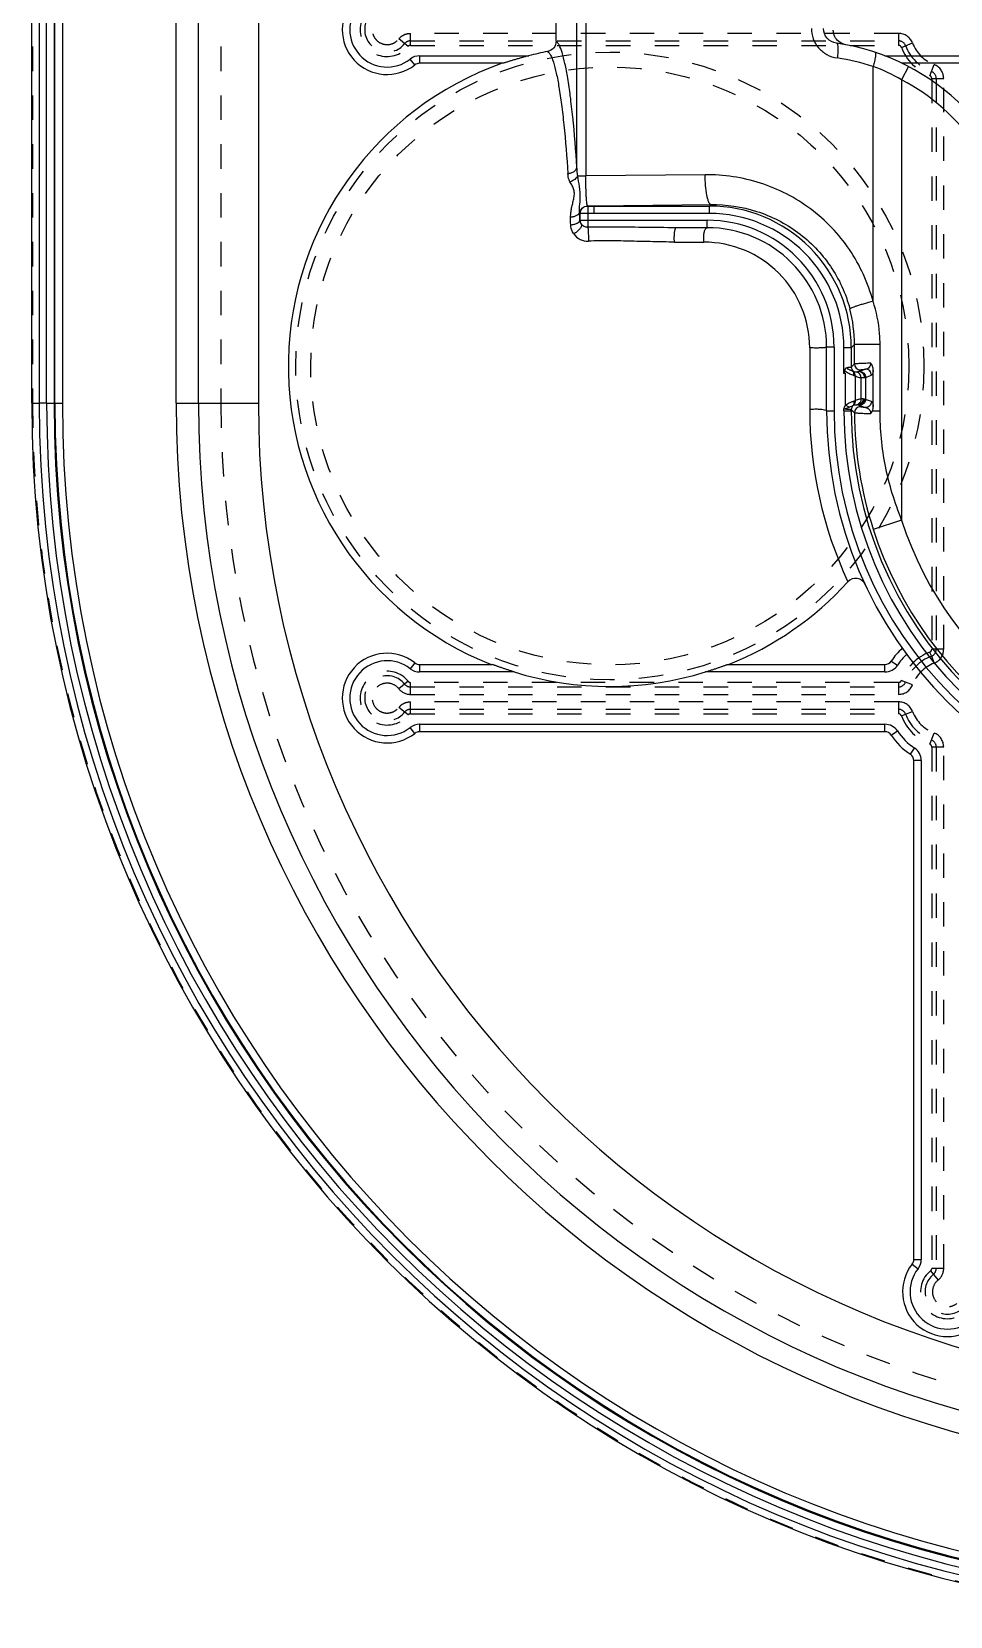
# Model space of a CAD drawing. Header units: millimetres. Extents: x -840 to 1682, y -9216 to -2117.
# Drawn here: x 512.7 to 574.1, y -2613 to -2507 of the extents above; entities that cross this region are included whole.
import ezdxf

# ---------------------------------------------------------------- set-up
doc = ezdxf.new("R2010")
doc.units = ezdxf.units.MM
doc.header["$LTSCALE"] = 16.335
doc.linetypes.add('HIDDEN', pattern=[0.2, 0.1, -0.1])
doc.layers.get('0').update_dxf_attribs({"linetype": 'CONTINUOUS'})
doc.layers.add('DEFAULT_2', color=8, linetype='HIDDEN')

msp = doc.modelspace()

# ---------------------------------------------------------------- linework, layer by layer
at = {"color": 7, "linetype": 'Continuous'}
for p, q in [((512.677, -2531.862), (512.677, -2481.862)), ((513.176, -2481.862), (513.176, -2531.862)), ((513.675, -2531.862), (513.675, -2481.862)), ((514.174, -2481.862), (514.174, -2531.862)), ((514.229, -2531.862), (514.229, -2481.862)), ((514.728, -2481.862), (514.728, -2531.862)), ((522.332, -2531.862), (522.332, -2481.862)), ((523.832, -2531.862), (523.832, -2481.862)), ((527.832, -2481.862), (527.832, -2531.862)), ((549.137, -2516.072), (549.137, -2497.653)), ((549.731, -2497.072), (549.731, -2516.653)), ((547.739, -2507.637), (547.739, -2506.088)), ((538.3, -2509.22), (537.99, -2508.827)), ((538.609, -2508.612), (538.609, -2509.112)), ((538.609, -2508.612), (545.907, -2508.612)), ((544.178, -2509.112), (538.609, -2509.112)), ((568.932, -2525.034), (568.932, -2509.325)), ((569.718, -2508.612), (590.907, -2508.612)), ((571.313, -2509.335), (570.847, -2510.221)), ((589.178, -2509.112), (570.871, -2509.112)), ((570.847, -2510.221), (570.847, -2539.68)), ((549.191, -2516.653), (549.731, -2516.653)), ((557.706, -2516.571), (549.731, -2516.653)), ((549.843, -2518.654), (550.299, -2518.648)), ((549.858, -2518.664), (549.843, -2518.654)), ((549.858, -2518.664), (557.995, -2518.662)), ((549.858, -2518.664), (549.859, -2520.083)), ((550.299, -2518.648), (550.285, -2518.662)), ((550.299, -2518.648), (558.089, -2518.569)), ((558.089, -2518.569), (557.995, -2518.662)), ((557.995, -2519.162), (557.995, -2518.662)), ((549.331, -2519.612), (557.832, -2519.612)), ((549.361, -2519.163), (549.346, -2519.153)), ((557.994, -2519.162), (549.361, -2519.163)), ((549.361, -2519.612), (549.361, -2519.163)), ((557.832, -2520.112), (557.832, -2519.612)), ((555.635, -2521.082), (557.627, -2521.082)), ((557.832, -2520.112), (555.775, -2520.112)), ((564.697, -2528.152), (564.697, -2532.268)), ((565.832, -2532.362), (565.832, -2528.112)), ((566.332, -2528.112), (565.832, -2528.112)), ((566.332, -2528.112), (566.332, -2532.362)), ((567.482, -2528.149), (566.983, -2528.149)), ((566.983, -2529.862), (566.983, -2528.151)), ((567.482, -2528.149), (567.695, -2527.938)), ((567.482, -2528.149), (567.482, -2529.438)), ((569.403, -2527.937), (567.695, -2527.937)), ((567.695, -2529.226), (567.695, -2527.938)), ((569.403, -2532.362), (569.403, -2527.937)), ((567.695, -2529.226), (567.482, -2529.438)), ((568.43, -2529.578), (568.033, -2529.726)), ((567.091, -2529.862), (566.983, -2529.862)), ((567.091, -2531.985), (567.091, -2529.862)), ((567.743, -2530.043), (567.743, -2531.681)), ((567.976, -2529.743), (568.094, -2529.626)), ((568.132, -2531.565), (568.132, -2530.16)), ((568.429, -2530.126), (568.826, -2529.978)), ((568.429, -2530.126), (568.429, -2531.599)), ((568.951, -2532.068), (568.951, -2529.657)), ((568.826, -2531.747), (568.429, -2531.599)), ((512.677, -2531.862), (513.176, -2531.862)), ((513.675, -2531.862), (514.728, -2531.862)), ((522.332, -2531.862), (527.832, -2531.862)), ((565.832, -2532.362), (566.332, -2532.362)), ((566.983, -2532.362), (566.983, -2532.242)), ((566.983, -2532.362), (567.558, -2532.362)), ((567.348, -2532.12), (567.092, -2531.984)), ((567.482, -2532.287), (567.482, -2532.362)), ((567.482, -2532.287), (567.558, -2532.362)), ((567.558, -2532.362), (567.695, -2532.501)), ((568.094, -2532.099), (567.976, -2531.982)), ((568.033, -2531.999), (568.43, -2532.146)), ((568.951, -2532.362), (569.403, -2532.362)), ((570.847, -2539.68), (568.946, -2540.294)), ((538.3, -2549.229), (537.99, -2549.621)), ((538.609, -2549.336), (538.609, -2549.836)), ((538.609, -2549.336), (543.438, -2549.336)), ((559.227, -2549.336), (569.733, -2549.336)), ((569.733, -2549.836), (569.733, -2549.336)), ((570.15, -2549.111), (570.568, -2549.386)), ((544.941, -2549.836), (538.609, -2549.836)), ((569.733, -2549.836), (557.723, -2549.836)), ((538.3, -2553.943), (537.99, -2553.55)), ((538.609, -2553.336), (538.609, -2553.836)), ((538.609, -2553.336), (569.733, -2553.336)), ((569.733, -2553.836), (538.609, -2553.836)), ((569.733, -2553.836), (569.733, -2553.336)), ((570.15, -2554.061), (570.568, -2553.786)), ((571.434, -2555.344), (571.709, -2554.926)), ((571.659, -2589.141), (571.659, -2555.762)), ((572.159, -2555.762), (571.659, -2555.762)), ((572.159, -2555.762), (572.159, -2589.141)), ((571.551, -2589.45), (571.944, -2589.76)), ((571.659, -2589.141), (572.159, -2589.141))]:
    msp.add_line(p, q, dxfattribs=at)
for centre, radius, start, end in [((536.444, -2506.862), 3, 51.78679, 308.21321), ((536.444, -2506.862), 2.5, 51.78679, 308.21321), ((551.332, -2529.362), 21.448, 101.17515, 104.65342), ((564.332, -2522.612), 15, 7.29016, 81.70679), ((551.332, -2529.362), 21.494, 109.59012, 248.31685), ((538.609, -2509.612), 1, 90, 128.21321), ((538.609, -2509.612), 0.5, 90, 128.21321), ((564.517, -2522.643), 14.031, 71.65834, 81.69575), ((564.768, -2520.718), 12.131, 59.92595, 69.92506), ((564.332, -2522.612), 14, 7.29006, 62.26808), ((374.893, -2519.152), 175.392, 359.9968, 0.15992), ((557.998, -2528.147), 9.484, 359.98204, 90.01736), ((379.073, -2527.33), 169.807, 2.50109, 2.67132), ((374.266, -2527.259), 175.232, 2.501, 2.67125), ((551.37, -2676.833), 156.757, 90.01399, 90.55227), ((557.832, -2528.112), 8.5, 0, 90), ((558, -2528.145), 8.983, 359.96076, 90.0384), ((557.628, -2528.151), 7.07, 359.99722, 90.00241), ((557.832, -2528.112), 8, 0, 90), ((558.341, -2527.928), 9.353, 359.94091, 14.80308), ((568.095, -2529.225), 0.401, 180.16786, 269.83214), ((568.187, -2532.464), 0.901, 84.77506, 93.49902), ((593.832, -2531.862), 81.156, 180, 270), ((593.832, -2531.862), 80.657, 180, 270), ((593.832, -2531.862), 80.158, 180, 270), ((593.832, -2531.862), 79.659, 180, 270), ((593.832, -2531.862), 79.603, 180, 270), ((593.832, -2531.862), 79.104, 180, 270), ((593.832, -2531.862), 71.5, 180, 270), ((593.832, -2531.862), 70, 180, 270), ((593.832, -2531.862), 66, 180, 270), ((592.009, -2532.268), 27.311, 180.00009, 204.98443), ((593.332, -2532.362), 27.5, 180, 269.99991), ((593.332, -2532.362), 27, 180, 270), ((593.533, -2532.362), 26.55, 180, 269.53745), ((593.533, -2532.362), 26.051, 180, 269.5359), ((568.096, -2532.5), 0.401, 90.16574, 180.13776), ((593.514, -2532.351), 25.819, 180.33276, 197.91575), ((567.822, -2532.385), 0.432, 76.7267, 86.497), ((568.13, -2532.052), 0.823, 320.98673, 337.823), ((593.533, -2532.362), 23.837, 197.87692, 269.53226), ((593.533, -2532.362), 25.834, 197.87834, 269.5359), ((551.332, -2529.362), 21.494, 291.68315, 317.79058), ((567.771, -2544.274), 0.7, 24.97123, 137.76853), ((536.444, -2551.586), 3, 51.78679, 308.21321), ((573.909, -2551.586), 4.5, 132.18176, 146.63299), ((573.909, -2551.586), 4, 132.98111, 146.63299), ((536.444, -2551.586), 2.5, 51.78679, 308.21321), ((538.609, -2548.836), 1, 231.78679, 270), ((538.609, -2548.836), 0.5, 231.78679, 270), ((569.733, -2548.836), 0.5, 270, 326.63299), ((569.733, -2548.836), 1, 270, 326.63299), ((551.332, -2529.362), 21.448, 252.66362, 287.33638), ((538.609, -2554.336), 1, 90, 128.21321), ((538.609, -2554.336), 0.5, 90, 128.21321), ((569.733, -2554.336), 1, 33.36701, 90), ((569.733, -2554.336), 0.5, 33.36701, 90), ((573.909, -2551.586), 4, 213.36701, 236.63299), ((573.909, -2551.586), 4.5, 213.36701, 236.63299), ((571.159, -2555.762), 1, 0, 56.63299), ((571.159, -2555.762), 0.5, 0, 56.63299), ((573.909, -2591.306), 3, 141.78679, 38.21321), ((573.909, -2591.306), 2.5, 141.78679, 38.21321), ((571.159, -2589.141), 0.5, 321.78679, 0), ((571.159, -2589.141), 1, 321.78679, 360)]:
    msp.add_arc(centre, radius, start, end, dxfattribs=at)
for points in [[(564.811, -2506.776), (564.811, -2507.01), (564.855, -2507.248), (564.936, -2507.467)], [(566.382, -2507.333), (566.314, -2507.196), (566.277, -2507.039), (566.277, -2506.886)], [(566.637, -2507.654), (566.532, -2507.567), (566.443, -2507.455), (566.382, -2507.333)], [(567.094, -2507.869), (566.929, -2507.838), (566.767, -2507.762), (566.637, -2507.654)], [(565.846, -2508.523), (566.06, -2508.642), (566.3, -2508.723), (566.543, -2508.759)], [(549.436, -2519.877), (549.388, -2519.799), (549.361, -2519.704), (549.361, -2519.612)], [(549.436, -2519.877), (549.441, -2519.887), (549.443, -2519.897), (549.445, -2519.908)], [(549.864, -2520.113), (549.863, -2520.103), (549.861, -2520.093), (549.859, -2520.083)], [(567.482, -2529.438), (567.483, -2529.542), (567.53, -2529.652), (567.604, -2529.724)], [(567.092, -2529.741), (567.071, -2529.724), (567.051, -2529.707), (567.033, -2529.688)], [(566.983, -2532.242), (567.014, -2532.154), (567.048, -2532.067), (567.091, -2531.985)], [(567.604, -2532.001), (567.53, -2532.073), (567.483, -2532.183), (567.482, -2532.287)], [(568.892, -2532.362), (568.93, -2532.27), (568.951, -2532.168), (568.951, -2532.068)]]:
    msp.add_open_spline(points, degree=3, dxfattribs=at)
for points, knots in [([(566.496, -2507.769), (566.264, -2507.735), (565.805, -2507.499), (565.619, -2507.013), (565.618, -2506.776)], [0, 0, 0, 0, 0.4982426, 1, 1, 1, 1]), ([(547.739, -2507.637), (547.739, -2507.794), (547.626, -2508.118), (547.33, -2508.291), (547.176, -2508.321)], [0, 0, 0, 0, 0.5000056, 1, 1, 1, 1]), ([(547.176, -2508.321), (547.214, -2508.345), (547.289, -2508.422), (547.433, -2508.66), (547.597, -2509.116), (547.776, -2509.834), (547.95, -2510.777), (548.115, -2511.932), (548.335, -2513.859), (548.458, -2515.402), (548.531, -2516.491)], [0, 0, 0, 0, 0.0160487, 0.0376614, 0.0999226, 0.1887206, 0.3037025, 0.4439203, 0.6079819, 1, 1, 1, 1]), ([(549.137, -2516.072), (549.062, -2514.948), (548.935, -2513.355), (548.708, -2511.367), (548.537, -2510.175), (548.358, -2509.201), (548.173, -2508.459), (548.005, -2507.988), (547.855, -2507.741), (547.778, -2507.662), (547.739, -2507.637)], [0, 0, 0, 0, 0.3918357, 0.5558484, 0.6960517, 0.8110533, 0.8999051, 0.9622494, 0.9839094, 1, 1, 1, 1]), ([(564.936, -2507.467), (565.018, -2507.689), (565.264, -2508.105), (565.64, -2508.409), (565.846, -2508.523)], [0, 0, 0, 0, 0.5015447, 1, 1, 1, 1]), ([(566.496, -2507.769), (566.528, -2507.774), (566.559, -2507.851), (566.577, -2507.949), (566.593, -2508.138), (566.584, -2508.409), (566.56, -2508.64), (566.543, -2508.759)], [0, 0, 0, 0, 0.0953573, 0.1900492, 0.3170976, 0.64413, 1, 1, 1, 1]), ([(569.055, -2508.375), (569.067, -2508.379), (569.089, -2508.407), (569.1, -2508.47), (569.101, -2508.563), (569.083, -2508.741), (569.029, -2509), (568.967, -2509.214), (568.932, -2509.325)], [0, 0, 0, 0, 0.0368578, 0.0983585, 0.1930969, 0.3198412, 0.64506, 1, 1, 1, 1]), ([(545.907, -2508.612), (545.75, -2508.654), (545.515, -2508.717), (545.204, -2508.806), (544.973, -2508.874), (544.746, -2508.942), (544.56, -2508.999), (544.417, -2509.044), (544.32, -2509.073), (544.247, -2509.096), (544.201, -2509.108), (544.184, -2509.112), (544.178, -2509.112)], [0, 0, 0, 0, 0.2705832, 0.405386, 0.5393705, 0.6717594, 0.8007891, 0.8627014, 0.9209621, 0.9712322, 0.9898374, 1, 1, 1, 1]), ([(548.531, -2516.491), (548.606, -2516.482), (548.753, -2516.447), (548.987, -2516.342), (549.125, -2516.181), (549.137, -2516.072)], [0, 0, 0, 0, 0.2933599, 0.5753507, 1, 1, 1, 1]), ([(548.656, -2517.054), (548.638, -2517.008), (548.575, -2516.826), (548.541, -2516.635), (548.531, -2516.491)], [0, 0, 0, 0, 0.2529874, 1, 1, 1, 1]), ([(549.191, -2516.653), (549.143, -2516.743), (548.979, -2516.911), (548.774, -2517.014), (548.656, -2517.054)], [0, 0, 0, 0, 0.4508696, 1, 1, 1, 1]), ([(549.191, -2516.653), (549.183, -2516.605), (549.155, -2516.413), (549.141, -2516.218), (549.137, -2516.072)], [0, 0, 0, 0, 0.2475185, 1, 1, 1, 1]), ([(549.308, -2519.092), (549.292, -2518.953), (549.318, -2518.622), (549.376, -2518.048), (549.316, -2517.37), (549.226, -2516.891), (549.191, -2516.653)], [0, 0, 0, 0, 0.1713198, 0.4038049, 0.7052051, 1, 1, 1, 1]), ([(549.842, -2518.653), (549.837, -2518.648), (549.829, -2518.629), (549.819, -2518.592), (549.808, -2518.538), (549.792, -2518.434), (549.776, -2518.264), (549.76, -2518.018), (549.747, -2517.723), (549.734, -2517.262), (549.73, -2516.901), (549.731, -2516.653)], [0, 0, 0, 0, 0.0107242, 0.0297203, 0.0570992, 0.0927505, 0.1878672, 0.3118269, 0.4605966, 0.6290747, 1, 1, 1, 1]), ([(568.932, -2525.034), (568.608, -2523.81), (567.539, -2521.46), (564.876, -2518.687), (561.476, -2516.937), (558.954, -2516.559), (557.706, -2516.571)], [0, 0, 0, 0, 0.2519783, 0.502501, 0.7516308, 1, 1, 1, 1]), ([(558.089, -2518.569), (558.062, -2518.561), (558.004, -2518.507), (557.94, -2518.382), (557.876, -2518.188), (557.794, -2517.818), (557.729, -2517.271), (557.709, -2516.81), (557.706, -2516.571)], [0, 0, 0, 0, 0.0405997, 0.106912, 0.2050104, 0.333116, 0.6550211, 1, 1, 1, 1]), ([(548.696, -2519.416), (548.71, -2519.312), (548.735, -2519.103), (548.777, -2518.79), (548.849, -2518.484), (548.928, -2518.184), (548.976, -2517.881), (548.944, -2517.578), (548.834, -2517.297), (548.721, -2517.13), (548.656, -2517.054)], [0, 0, 0, 0, 0.1285043, 0.256207, 0.3844143, 0.5118411, 0.6352256, 0.7561005, 0.8778342, 1, 1, 1, 1]), ([(549.345, -2519.153), (549.346, -2519.026), (549.452, -2518.762), (549.716, -2518.655), (549.843, -2518.654)], [0, 0, 0, 0, 0.5003555, 1, 1, 1, 1]), ([(549.361, -2519.163), (549.362, -2519.036), (549.468, -2518.772), (549.731, -2518.665), (549.858, -2518.664)], [0, 0, 0, 0, 0.50043, 1, 1, 1, 1]), ([(558.089, -2518.569), (559.121, -2518.555), (561.206, -2518.861), (564.022, -2520.297), (566.23, -2522.584), (567.116, -2524.526), (567.384, -2525.538)], [0, 0, 0, 0, 0.2483781, 0.4974516, 0.7479548, 1, 1, 1, 1]), ([(549.308, -2519.092), (549.301, -2519.133), (549.246, -2519.22), (549.107, -2519.316), (548.915, -2519.383), (548.771, -2519.409), (548.696, -2519.416)], [0, 0, 0, 0, 0.1684047, 0.3990632, 0.6894261, 1, 1, 1, 1]), ([(548.719, -2519.92), (548.796, -2519.913), (548.943, -2519.887), (549.135, -2519.822), (549.272, -2519.731), (549.325, -2519.65), (549.331, -2519.612)], [0, 0, 0, 0, 0.3241418, 0.6183509, 0.8424715, 1, 1, 1, 1]), ([(548.923, -2520.534), (548.892, -2520.489), (548.783, -2520.3), (548.726, -2520.082), (548.719, -2519.92)], [0, 0, 0, 0, 0.253577, 1, 1, 1, 1]), ([(549.445, -2519.908), (549.452, -2519.954), (549.416, -2520.07), (549.306, -2520.233), (549.132, -2520.394), (548.995, -2520.492), (548.923, -2520.534)], [0, 0, 0, 0, 0.1642352, 0.4051198, 0.7019119, 1, 1, 1, 1]), ([(549.346, -2519.153), (549.342, -2519.151), (549.324, -2519.134), (549.315, -2519.111), (549.308, -2519.092)], [0, 0, 0, 0, 0.1739727, 1, 1, 1, 1]), ([(549.436, -2519.877), (549.422, -2519.857), (549.37, -2519.777), (549.339, -2519.683), (549.331, -2519.612)], [0, 0, 0, 0, 0.2564225, 1, 1, 1, 1]), ([(549.859, -2520.083), (549.776, -2520.085), (549.611, -2520.052), (549.481, -2519.942), (549.436, -2519.877)], [0, 0, 0, 0, 0.5125816, 1, 1, 1, 1]), ([(555.775, -2520.113), (555.038, -2520.113), (553.557, -2520.089), (552.075, -2520.076), (551.332, -2520.076)], [0, 0, 0, 0, 0.4979864, 1, 1, 1, 1]), ([(548.923, -2520.534), (549.025, -2520.686), (549.329, -2520.941), (549.713, -2521.018), (549.906, -2521.014)], [0, 0, 0, 0, 0.4874383, 1, 1, 1, 1]), ([(549.864, -2520.113), (549.873, -2520.169), (549.884, -2520.3), (549.901, -2520.6), (549.906, -2520.844), (549.906, -2521.014)], [0, 0, 0, 0, 0.1878049, 0.4367764, 1, 1, 1, 1]), ([(555.635, -2521.082), (555.162, -2521.07), (554.212, -2521.052), (552.782, -2521.019), (551.345, -2520.982), (550.385, -2520.988), (549.906, -2521.014)], [0, 0, 0, 0, 0.2475388, 0.4975564, 0.7488163, 1, 1, 1, 1]), ([(555.775, -2520.113), (555.747, -2520.113), (555.711, -2520.171), (555.685, -2520.245), (555.654, -2520.37), (555.63, -2520.56), (555.623, -2520.722), (555.623, -2520.812)], [0, 0, 0, 0, 0.1155454, 0.2168225, 0.3404712, 0.632048, 1, 1, 1, 1]), ([(555.623, -2520.812), (555.623, -2520.835), (555.624, -2520.925), (555.629, -2521.015), (555.635, -2521.082)], [0, 0, 0, 0, 0.2550168, 1, 1, 1, 1]), ([(557.61, -2520.812), (557.61, -2520.719), (557.621, -2520.554), (557.658, -2520.362), (557.702, -2520.242), (557.743, -2520.163), (557.797, -2520.113), (557.832, -2520.113)], [0, 0, 0, 0, 0.3629245, 0.6450695, 0.7596755, 0.8600343, 1, 1, 1, 1]), ([(557.628, -2521.082), (557.625, -2521.06), (557.614, -2520.971), (557.61, -2520.881), (557.61, -2520.812)], [0, 0, 0, 0, 0.2413459, 1, 1, 1, 1]), ([(568.932, -2525.034), (568.734, -2525.088), (568.446, -2525.169), (568.081, -2525.279), (567.85, -2525.352), (567.663, -2525.416), (567.523, -2525.466), (567.437, -2525.505), (567.393, -2525.526), (567.384, -2525.538)], [0, 0, 0, 0, 0.3777198, 0.5502271, 0.7010928, 0.8235076, 0.9143276, 0.9722812, 1, 1, 1, 1]), ([(569.403, -2527.937), (569.403, -2527.691), (569.363, -2526.709), (569.164, -2525.733), (568.932, -2525.034)], [0, 0, 0, 0, 0.2505081, 1, 1, 1, 1]), ([(565.132, -2528.163), (565.094, -2528.163), (564.949, -2528.162), (564.804, -2528.158), (564.698, -2528.152)], [0, 0, 0, 0, 0.2642022, 1, 1, 1, 1]), ([(565.832, -2528.112), (565.832, -2528.119), (565.804, -2528.127), (565.765, -2528.135), (565.692, -2528.143), (565.604, -2528.15), (565.501, -2528.156), (565.343, -2528.161), (565.219, -2528.163), (565.132, -2528.163)], [0, 0, 0, 0, 0.0259397, 0.0922077, 0.195302, 0.3265693, 0.4734823, 0.6309835, 1, 1, 1, 1]), ([(567.18, -2529.479), (567.14, -2529.497), (567.063, -2529.55), (567.033, -2529.643), (567.033, -2529.688)], [0, 0, 0, 0, 0.4948913, 1, 1, 1, 1]), ([(567.18, -2529.479), (567.179, -2529.493), (567.199, -2529.52), (567.24, -2529.554), (567.301, -2529.582), (567.367, -2529.615), (567.446, -2529.651), (567.524, -2529.686), (567.582, -2529.712), (567.604, -2529.724)], [0, 0, 0, 0, 0.0867373, 0.1713983, 0.3314282, 0.4818185, 0.6204159, 0.8512379, 1, 1, 1, 1]), ([(567.482, -2529.438), (567.481, -2529.441), (567.471, -2529.446), (567.441, -2529.455), (567.382, -2529.465), (567.291, -2529.474), (567.22, -2529.477), (567.18, -2529.479)], [0, 0, 0, 0, 0.0354954, 0.0991961, 0.3090184, 0.615389, 1, 1, 1, 1]), ([(567.695, -2529.226), (567.703, -2529.219), (567.736, -2529.213), (567.798, -2529.202), (567.894, -2529.193), (568.019, -2529.184), (568.173, -2529.175), (568.426, -2529.165), (568.628, -2529.161), (568.77, -2529.158)], [0, 0, 0, 0, 0.0299533, 0.0895883, 0.1785666, 0.2956519, 0.4389168, 0.6062797, 1, 1, 1, 1]), ([(568.094, -2529.626), (568.102, -2529.618), (568.138, -2529.61), (568.203, -2529.598), (568.306, -2529.588), (568.385, -2529.581), (568.43, -2529.578)], [0, 0, 0, 0, 0.0989839, 0.3007005, 0.6031986, 1, 1, 1, 1]), ([(568.77, -2529.158), (568.764, -2529.234), (568.749, -2529.363), (568.628, -2529.533), (568.501, -2529.568), (568.43, -2529.578)], [0, 0, 0, 0, 0.3831159, 0.6381433, 1, 1, 1, 1]), ([(568.826, -2529.978), (568.825, -2529.876), (568.741, -2529.666), (568.531, -2529.579), (568.43, -2529.578)], [0, 0, 0, 0, 0.5014763, 1, 1, 1, 1]), ([(568.951, -2529.657), (568.951, -2529.566), (568.918, -2529.385), (568.826, -2529.227), (568.77, -2529.158)], [0, 0, 0, 0, 0.5060686, 1, 1, 1, 1]), ([(567.091, -2529.862), (567.066, -2529.842), (567.023, -2529.788), (567.023, -2529.718), (567.033, -2529.688)], [0, 0, 0, 0, 0.5012605, 1, 1, 1, 1]), ([(567.637, -2530.01), (567.551, -2529.979), (567.359, -2529.91), (567.182, -2529.807), (567.092, -2529.741)], [0, 0, 0, 0, 0.4520076, 1, 1, 1, 1]), ([(567.629, -2529.739), (567.627, -2529.738), (567.618, -2529.734), (567.61, -2529.729), (567.604, -2529.724)], [0, 0, 0, 0, 0.1962393, 1, 1, 1, 1]), ([(567.637, -2530.01), (567.646, -2529.984), (567.667, -2529.889), (567.65, -2529.777), (567.604, -2529.724)], [0, 0, 0, 0, 0.2816275, 1, 1, 1, 1]), ([(567.743, -2530.043), (567.746, -2530.014), (567.741, -2529.903), (567.689, -2529.793), (567.629, -2529.739)], [0, 0, 0, 0, 0.2660211, 1, 1, 1, 1]), ([(567.849, -2529.771), (567.793, -2529.774), (567.717, -2529.77), (567.646, -2529.746), (567.629, -2529.739)], [0, 0, 0, 0, 0.7426255, 1, 1, 1, 1]), ([(567.743, -2530.043), (567.736, -2530.042), (567.7, -2530.032), (567.665, -2530.02), (567.637, -2530.01)], [0, 0, 0, 0, 0.1994088, 1, 1, 1, 1]), ([(568.132, -2530.16), (568.099, -2530.158), (567.964, -2530.142), (567.832, -2530.096), (567.743, -2530.043)], [0, 0, 0, 0, 0.2414654, 1, 1, 1, 1]), ([(567.976, -2529.743), (567.968, -2529.746), (567.927, -2529.761), (567.883, -2529.769), (567.849, -2529.771)], [0, 0, 0, 0, 0.2130759, 1, 1, 1, 1]), ([(568.132, -2530.16), (568.132, -2530.076), (568.083, -2529.901), (567.931, -2529.792), (567.849, -2529.771)], [0, 0, 0, 0, 0.497156, 1, 1, 1, 1]), ([(568.033, -2529.726), (568.029, -2529.728), (568.011, -2529.734), (567.991, -2529.739), (567.976, -2529.743)], [0, 0, 0, 0, 0.2157566, 1, 1, 1, 1]), ([(568.368, -2530.142), (568.367, -2530.041), (568.284, -2529.833), (568.076, -2529.744), (567.976, -2529.743)], [0, 0, 0, 0, 0.5036546, 1, 1, 1, 1]), ([(568.033, -2529.726), (568.134, -2529.727), (568.344, -2529.814), (568.429, -2530.024), (568.429, -2530.126)], [0, 0, 0, 0, 0.4982996, 1, 1, 1, 1]), ([(568.368, -2530.142), (568.352, -2530.146), (568.274, -2530.161), (568.195, -2530.164), (568.132, -2530.16)], [0, 0, 0, 0, 0.201282, 1, 1, 1, 1]), ([(568.368, -2530.142), (568.374, -2530.141), (568.394, -2530.136), (568.415, -2530.131), (568.429, -2530.126)], [0, 0, 0, 0, 0.2849575, 1, 1, 1, 1]), ([(568.951, -2529.657), (568.944, -2529.706), (568.929, -2529.789), (568.898, -2529.899), (568.858, -2529.966), (568.826, -2529.978)], [0, 0, 0, 0, 0.4209628, 0.7084101, 1, 1, 1, 1]), ([(567.092, -2531.984), (567.137, -2531.95), (567.252, -2531.873), (567.438, -2531.788), (567.575, -2531.736), (567.637, -2531.715)], [0, 0, 0, 0, 0.2793852, 0.6748349, 1, 1, 1, 1]), ([(567.637, -2531.715), (567.646, -2531.741), (567.667, -2531.836), (567.65, -2531.948), (567.604, -2532.001)], [0, 0, 0, 0, 0.2816237, 1, 1, 1, 1]), ([(567.743, -2531.681), (567.746, -2531.71), (567.741, -2531.82), (567.689, -2531.931), (567.629, -2531.986)], [0, 0, 0, 0, 0.2581421, 1, 1, 1, 1]), ([(567.637, -2531.715), (567.648, -2531.711), (567.683, -2531.699), (567.718, -2531.688), (567.743, -2531.681)], [0, 0, 0, 0, 0.2987109, 1, 1, 1, 1]), ([(567.743, -2531.681), (567.774, -2531.663), (567.896, -2531.601), (568.032, -2531.571), (568.132, -2531.565)], [0, 0, 0, 0, 0.2644712, 1, 1, 1, 1]), ([(568.132, -2531.565), (568.132, -2531.652), (568.081, -2531.827), (567.929, -2531.933), (567.849, -2531.954)], [0, 0, 0, 0, 0.5110252, 1, 1, 1, 1]), ([(568.269, -2531.567), (568.268, -2531.662), (568.198, -2531.857), (568.014, -2531.955), (567.921, -2531.965)], [0, 0, 0, 0, 0.5068549, 1, 1, 1, 1]), ([(567.976, -2531.982), (568.076, -2531.981), (568.284, -2531.892), (568.366, -2531.684), (568.368, -2531.582)], [0, 0, 0, 0, 0.4960953, 1, 1, 1, 1]), ([(568.429, -2531.599), (568.429, -2531.701), (568.344, -2531.911), (568.134, -2531.998), (568.033, -2531.999)], [0, 0, 0, 0, 0.5012476, 1, 1, 1, 1]), ([(568.269, -2531.567), (568.278, -2531.568), (568.311, -2531.571), (568.344, -2531.577), (568.368, -2531.582)], [0, 0, 0, 0, 0.2775575, 1, 1, 1, 1]), ([(568.429, -2531.599), (568.425, -2531.598), (568.405, -2531.591), (568.384, -2531.586), (568.368, -2531.582)], [0, 0, 0, 0, 0.2152184, 1, 1, 1, 1]), ([(564.698, -2532.268), (564.73, -2532.263), (564.875, -2532.247), (565.02, -2532.242), (565.132, -2532.242)], [0, 0, 0, 0, 0.2262358, 1, 1, 1, 1]), ([(565.132, -2532.242), (565.219, -2532.242), (565.378, -2532.247), (565.592, -2532.268), (565.736, -2532.298), (565.812, -2532.329), (565.832, -2532.353), (565.832, -2532.362)], [0, 0, 0, 0, 0.3582896, 0.655713, 0.8887205, 0.9597069, 1, 1, 1, 1]), ([(566.983, -2532.242), (567.016, -2532.235), (567.141, -2532.204), (567.261, -2532.156), (567.348, -2532.119)], [0, 0, 0, 0, 0.2651117, 1, 1, 1, 1]), ([(566.983, -2532.242), (567.045, -2532.242), (567.16, -2532.244), (567.295, -2532.251), (567.384, -2532.261), (567.432, -2532.268), (567.462, -2532.276), (567.48, -2532.282), (567.482, -2532.287)], [0, 0, 0, 0, 0.3673042, 0.6831342, 0.806673, 0.9020858, 0.9668823, 1, 1, 1, 1]), ([(567.348, -2532.119), (567.4, -2532.094), (567.485, -2532.055), (567.573, -2532.019), (567.604, -2532.001)], [0, 0, 0, 0, 0.6167425, 1, 1, 1, 1]), ([(567.604, -2532.001), (567.606, -2531.999), (567.614, -2531.994), (567.622, -2531.989), (567.629, -2531.986)], [0, 0, 0, 0, 0.3040493, 1, 1, 1, 1]), ([(567.629, -2531.986), (567.646, -2531.979), (567.717, -2531.956), (567.793, -2531.951), (567.849, -2531.954)], [0, 0, 0, 0, 0.2572635, 1, 1, 1, 1]), ([(568.77, -2532.57), (568.628, -2532.567), (568.426, -2532.562), (568.173, -2532.551), (568.02, -2532.543), (567.895, -2532.534), (567.799, -2532.525), (567.737, -2532.514), (567.703, -2532.508), (567.695, -2532.501)], [0, 0, 0, 0, 0.3936489, 0.5610097, 0.7042725, 0.8213586, 0.9103644, 0.9700511, 1, 1, 1, 1]), ([(567.921, -2531.965), (567.926, -2531.966), (567.945, -2531.971), (567.963, -2531.977), (567.976, -2531.982)], [0, 0, 0, 0, 0.2702689, 1, 1, 1, 1]), ([(567.976, -2531.982), (567.982, -2531.983), (568.001, -2531.988), (568.02, -2531.994), (568.033, -2531.999)], [0, 0, 0, 0, 0.284415, 1, 1, 1, 1]), ([(568.43, -2532.146), (568.385, -2532.143), (568.306, -2532.137), (568.204, -2532.127), (568.138, -2532.115), (568.102, -2532.107), (568.094, -2532.099)], [0, 0, 0, 0, 0.3965529, 0.6989468, 0.9007587, 1, 1, 1, 1]), ([(568.826, -2531.747), (568.825, -2531.849), (568.74, -2532.059), (568.531, -2532.146), (568.43, -2532.146)], [0, 0, 0, 0, 0.5014795, 1, 1, 1, 1]), ([(568.43, -2532.146), (568.471, -2532.152), (568.555, -2532.168), (568.728, -2532.279), (568.768, -2532.456), (568.769, -2532.57)], [0, 0, 0, 0, 0.2082116, 0.4262669, 1, 1, 1, 1]), ([(568.826, -2531.747), (568.858, -2531.759), (568.898, -2531.826), (568.929, -2531.936), (568.944, -2532.019), (568.951, -2532.068)], [0, 0, 0, 0, 0.2916215, 0.5789713, 1, 1, 1, 1]), ([(568.951, -2532.362), (568.944, -2532.371), (568.921, -2532.385), (568.9, -2532.371), (568.892, -2532.362)], [0, 0, 0, 0, 0.4984116, 1, 1, 1, 1]), ([(570.847, -2539.68), (570.378, -2538.516), (569.651, -2536.109), (569.403, -2533.606), (569.403, -2532.362)], [0, 0, 0, 0, 0.5023063, 1, 1, 1, 1]), ([(544.941, -2549.836), (544.803, -2549.792), (544.596, -2549.726), (544.321, -2549.635), (544.119, -2549.566), (543.92, -2549.498), (543.758, -2549.441), (543.635, -2549.399), (543.553, -2549.37), (543.488, -2549.351), (543.452, -2549.336), (543.438, -2549.336)], [0, 0, 0, 0, 0.2749167, 0.4116677, 0.5472762, 0.6807109, 0.8096736, 0.8707676, 0.9272697, 0.9743991, 1, 1, 1, 1]), ([(557.723, -2549.836), (557.862, -2549.792), (558.069, -2549.726), (558.343, -2549.635), (558.546, -2549.566), (558.745, -2549.498), (558.906, -2549.441), (559.029, -2549.399), (559.112, -2549.37), (559.177, -2549.351), (559.213, -2549.336), (559.227, -2549.336)], [0, 0, 0, 0, 0.2749175, 0.4116688, 0.5472777, 0.6807127, 0.8096757, 0.8707699, 0.9272718, 0.9743997, 1, 1, 1, 1])]:
    msp.add_open_spline(points, degree=3, knots=knots, dxfattribs=at)
at = {"layer": 'DEFAULT_2', "color": 8, "linetype": 'HIDDEN'}
for p, q in [((512.733, -2481.862), (512.733, -2531.862)), ((525.332, -2481.862), (525.332, -2531.862)), ((538.005, -2507.912), (538.005, -2507.112)), ((570.639, -2507.112), (538.007, -2507.112)), ((570.639, -2507.112), (570.639, -2507.912)), ((537.849, -2507.987), (537.225, -2507.487)), ((538.005, -2507.612), (570.639, -2507.612)), ((538.005, -2507.912), (570.639, -2507.912)), ((570.83, -2508.051), (571.106, -2507.934)), ((571.106, -2507.934), (571.574, -2507.755)), ((572.73, -2509.945), (573.016, -2509.198)), ((572.859, -2510.132), (573.659, -2510.132)), ((572.859, -2510.143), (572.859, -2548.317)), ((573.159, -2510.132), (573.159, -2548.317)), ((573.659, -2548.317), (573.659, -2510.132)), ((513.675, -2531.862), (513.176, -2531.862)), ((572.72, -2548.507), (572.837, -2548.784)), ((573.659, -2548.317), (572.859, -2548.317)), ((572.837, -2548.784), (573.016, -2549.251)), ((537.849, -2550.461), (537.225, -2550.961)), ((538.005, -2551.336), (538.005, -2550.536)), ((570.628, -2550.536), (538.005, -2550.536)), ((570.639, -2550.536), (570.639, -2551.336)), ((571.574, -2550.693), (570.826, -2550.407)), ((538.005, -2550.836), (570.639, -2550.836)), ((538.005, -2551.336), (570.639, -2551.336)), ((538.005, -2552.636), (538.005, -2551.836)), ((570.639, -2551.836), (538.007, -2551.836)), ((570.639, -2551.836), (570.639, -2552.636)), ((537.849, -2552.711), (537.225, -2552.211)), ((538.005, -2552.336), (570.639, -2552.336)), ((538.005, -2552.636), (570.639, -2552.636)), ((570.83, -2552.774), (571.106, -2552.657)), ((571.106, -2552.657), (571.574, -2552.479)), ((572.73, -2554.668), (573.016, -2553.921)), ((572.859, -2554.855), (573.659, -2554.855)), ((572.859, -2554.867), (572.859, -2589.745)), ((573.159, -2554.855), (573.159, -2589.745)), ((573.659, -2589.745), (573.659, -2554.855)), ((572.784, -2589.901), (573.284, -2590.526)), ((573.659, -2589.745), (572.859, -2589.745))]:
    msp.add_line(p, q, dxfattribs=at)
for radius in [21, 20]:
    msp.add_circle((551.332, -2529.362), radius, dxfattribs=at)
for centre, radius, start, end in [((536.444, -2506.862), 1.8, 38.68219, 321.31781), ((536.444, -2506.862), 1.5, 38.68219, 321.31781), ((536.444, -2506.862), 1, 196.82092, 218.68219), ((570.639, -2508.112), 1, 20.92483, 90), ((538.005, -2508.112), 0.5, 90, 141.31781), ((538.005, -2508.112), 0.2, 90, 141.31781), ((570.639, -2508.112), 0.5, 20.92483, 90), ((573.909, -2506.862), 3.3, 201.01342, 249.07517), ((573.909, -2506.862), 3, 200.92483, 249.07517), ((573.909, -2506.862), 2.5, 200.92483, 249.07517), ((572.659, -2510.132), 1, 0, 69.07517), ((572.659, -2510.132), 0.5, 360, 69.07517), ((593.832, -2531.862), 81.099, 180, 270), ((593.832, -2531.862), 68.5, 180, 270), ((573.909, -2551.586), 3.3, 111.01342, 159.07517), ((572.659, -2548.317), 0.5, 290.92483, 360), ((572.659, -2548.317), 1, 290.92483, 0), ((573.909, -2551.586), 3, 110.92483, 159.07517), ((573.909, -2551.586), 2.5, 110.92483, 159.07517), ((536.444, -2551.586), 1.8, 38.68219, 321.31781), ((536.444, -2551.586), 1.5, 38.68219, 321.31781), ((538.005, -2550.336), 0.5, 218.68219, 270), ((538.005, -2550.336), 0.2, 218.68219, 270), ((570.639, -2550.336), 0.5, 270, 339.07517), ((570.639, -2550.336), 1, 270, 339.07517), ((536.444, -2551.586), 1, 187.62704, 218.68219), ((538.004, -2550.341), 0.995, 218.72917, 270.07582), ((570.639, -2552.836), 1, 20.92483, 90), ((538.005, -2552.836), 0.5, 90, 141.31781), ((538.005, -2552.836), 0.2, 90, 141.31781), ((570.639, -2552.836), 0.5, 20.92483, 90), ((573.909, -2551.586), 3.3, 201.01342, 249.07517), ((573.909, -2551.586), 3, 200.92483, 249.07517), ((573.909, -2551.586), 2.5, 200.92483, 249.07517), ((572.659, -2554.855), 1, 0, 69.07517), ((572.659, -2554.855), 0.5, 360, 69.07517), ((573.909, -2591.306), 1.8, 128.68219, 51.31781), ((572.659, -2589.745), 0.2, 308.68219, 0), ((572.659, -2589.745), 0.5, 308.68219, 360), ((572.664, -2589.746), 0.995, 308.72917, 0.07582), ((573.909, -2591.306), 1.5, 128.68219, 51.31781), ((573.909, -2591.306), 1, 277.62704, 308.68219)]:
    msp.add_arc(centre, radius, start, end, dxfattribs=at)
for points, knots in [([(537.227, -2506.24), (537.156, -2506.15), (536.98, -2505.995), (536.551, -2505.822), (535.94, -2505.902), (535.527, -2506.358), (535.426, -2506.809), (535.454, -2507.042), (535.487, -2507.152)], [0, 0, 0, 0, 0.1258467, 0.2519455, 0.5000042, 0.7480695, 0.8741618, 1, 1, 1, 1]), ([(537.233, -2507.479), (537.325, -2507.365), (537.564, -2507.177), (537.861, -2507.112), (538.007, -2507.112)], [0, 0, 0, 0, 0.4998753, 1, 1, 1, 1]), ([(535.663, -2507.487), (535.756, -2507.604), (535.999, -2507.797), (536.45, -2507.897), (536.9, -2507.791), (537.14, -2507.596), (537.233, -2507.479)], [0, 0, 0, 0, 0.250023, 0.4999614, 0.7499095, 1, 1, 1, 1]), ([(570.828, -2508.046), (570.815, -2508.007), (570.762, -2507.938), (570.68, -2507.912), (570.639, -2507.912)], [0, 0, 0, 0, 0.4998167, 1, 1, 1, 1]), ([(572.859, -2510.143), (572.861, -2510.102), (572.839, -2510.016), (572.769, -2509.96), (572.73, -2509.945)], [0, 0, 0, 0, 0.4999602, 1, 1, 1, 1]), ([(572.725, -2548.505), (572.764, -2548.493), (572.833, -2548.439), (572.859, -2548.357), (572.859, -2548.317)], [0, 0, 0, 0, 0.4998167, 1, 1, 1, 1]), ([(537.228, -2550.963), (537.094, -2550.797), (536.707, -2550.544), (536.024, -2550.599), (535.511, -2551.053), (535.424, -2551.507), (535.453, -2551.718)], [0, 0, 0, 0, 0.2501076, 0.5000262, 0.7499522, 1, 1, 1, 1]), ([(570.628, -2550.536), (570.669, -2550.538), (570.755, -2550.516), (570.811, -2550.446), (570.826, -2550.407)], [0, 0, 0, 0, 0.4999602, 1, 1, 1, 1]), ([(537.233, -2552.203), (537.325, -2552.088), (537.564, -2551.9), (537.861, -2551.836), (538.007, -2551.836)], [0, 0, 0, 0, 0.4998753, 1, 1, 1, 1]), ([(535.663, -2552.211), (535.756, -2552.327), (535.999, -2552.52), (536.45, -2552.62), (536.9, -2552.514), (537.14, -2552.319), (537.233, -2552.203)], [0, 0, 0, 0, 0.250023, 0.4999614, 0.7499095, 1, 1, 1, 1]), ([(570.828, -2552.769), (570.815, -2552.731), (570.762, -2552.662), (570.68, -2552.636), (570.639, -2552.636)], [0, 0, 0, 0, 0.4998167, 1, 1, 1, 1]), ([(572.859, -2554.867), (572.861, -2554.825), (572.839, -2554.739), (572.769, -2554.683), (572.73, -2554.668)], [0, 0, 0, 0, 0.4999602, 1, 1, 1, 1]), ([(573.286, -2590.522), (573.12, -2590.656), (572.867, -2591.043), (572.922, -2591.726), (573.376, -2592.239), (573.83, -2592.326), (574.041, -2592.297)], [0, 0, 0, 0, 0.2501076, 0.5000262, 0.7499522, 1, 1, 1, 1])]:
    msp.add_open_spline(points, degree=3, knots=knots, dxfattribs=at)

doc.saveas('drawing.dxf')
